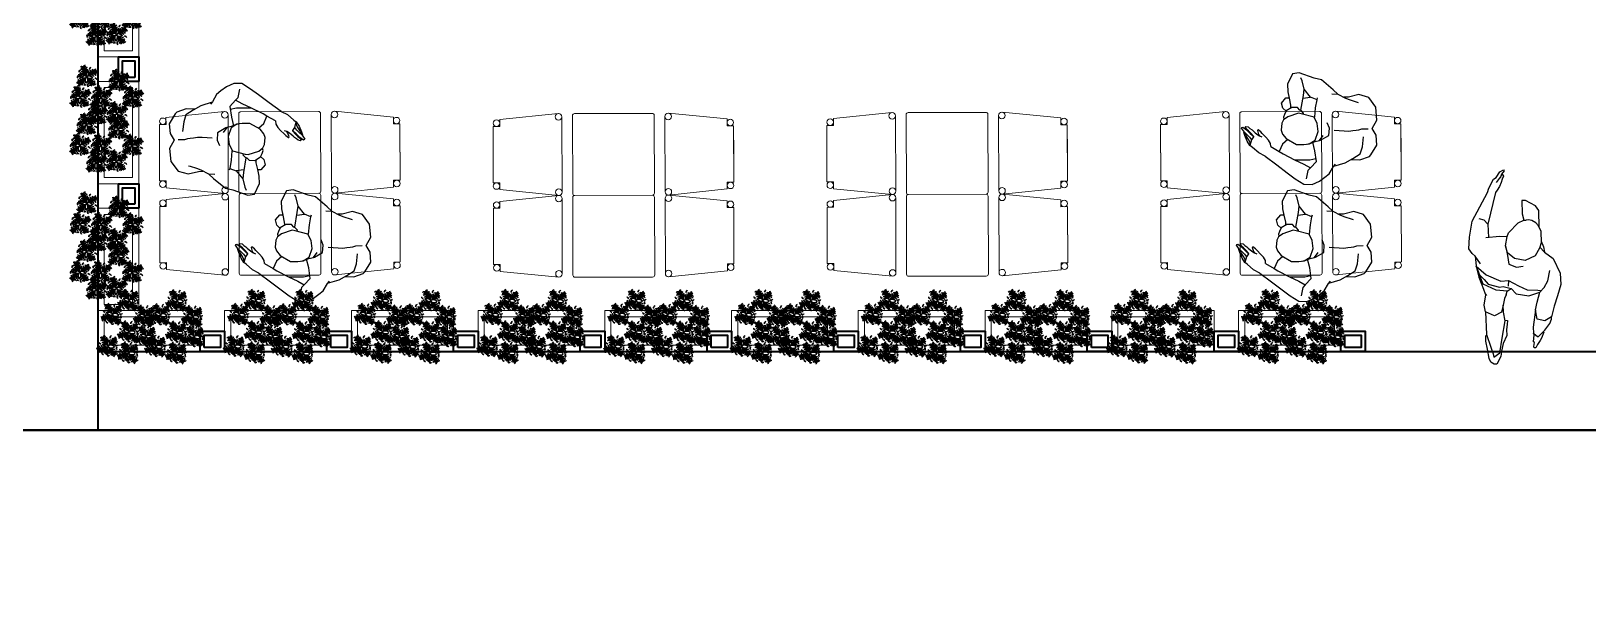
# Model space of a CAD drawing. Header units: centimetres. Extents: x -172755 to -168367, y -82915 to -78980.
# Drawn here: x -169873 to -169111, y -80510 to -80234 of the extents above; entities that cross this region are included whole.
import ezdxf

# ---------------------------------------------------------------- set-up
doc = ezdxf.new("R2010")
doc.units = ezdxf.units.CM
doc.header["$LTSCALE"] = 50
doc.layers.get('0').update_dxf_attribs({"color": 161, "lineweight": 35})
for name, color, linetype, lineweight in [('ARK_AHŞAP', 45, 'Continuous', 15), ('ARK_METAL', 252, 'Continuous', 15), ('gp_notlar', 6, 'Continuous', 35)]:
    doc.layers.add(name, color=color, linetype=linetype, lineweight=lineweight)
doc.layers.add('tertip - peyzaj', color=96, linetype='Continuous')
doc.layers.add('wall', color=255, linetype='Continuous')

# ---------------------------------------------------------------- blocks, each defined once
blk = doc.blocks.new('P_SHRUB_PLAN1')
at = {"color": 0}
for p in [(-0.451367, 0.072169), (-0.001113, 0.449977), (0.449141, 0.072169), (0.078279, -0.457477)]:
    blk.add_line(p, (-0.001113, -0.007223), dxfattribs=at)
for centre, radius, start, end in [((-0.363197, -0.029747), 0.105526, 116.289965, 179.624331), ((-0.256378, -0.135484), 0.237522, 124.076277, 153.379343), ((-0.333657, 0.137783), 0.105526, 160.375671, 223.710032), ((-0.197115, 0.20061), 0.237522, 186.620658, 215.923727), ((-0.30177, -0.040578), 0.105526, 116.289965, 179.624331), ((-0.194951, -0.146315), 0.237522, 124.076277, 153.379343), ((-0.27223, 0.126952), 0.105526, 160.375671, 223.710032), ((-0.135689, 0.189778), 0.237522, 186.620658, 215.923727), ((-0.217928, -0.103224), 0.146156, 105.248915, 175.393726), ((-0.141491, -0.194891), 0.245011, 111.371192, 155.03658), ((-0.172018, 0.157145), 0.146156, 164.606273, 234.751089), ((-0.068838, 0.21714), 0.245011, 184.963421, 228.628794), ((-0.136026, -0.117666), 0.146156, 105.248914, 175.393726), ((-0.059588, -0.209333), 0.245011, 111.371193, 155.036578), ((-0.193084, 0.281484), 0.052596, 139.742007, 258.747542), ((-0.090116, 0.142703), 0.146156, 164.606273, 234.751089), ((-0.121859, 0.323097), 0.11437, 184.618037, 228.21065), ((0.013064, 0.202698), 0.245011, 184.963421, 228.628793), ((-0.067742, -0.138818), 0.142476, 83.425939, 183.634578), ((-0.003596, -0.210194), 0.215548, 101.666457, 163.187794), ((-0.142279, 0.035543), 0.142476, 3.425938, 103.634574), ((-0.201432, -0.040023), 0.215548, 21.666462, 83.187793), ((-0.018716, 0.139225), 0.142476, 156.365422, 256.574061), ((0.065974, 0.184358), 0.215548, 176.812207, 238.33355), ((-0.133306, 0.189628), 0.146156, 25.248907, 95.393712), ((-0.210307, 0.098434), 0.245011, 31.371195, 75.036567), ((-0.133306, 0.106463), 0.146156, 25.248907, 95.393712), ((-0.210307, 0.015268), 0.245011, 31.371196, 75.036566), ((-0.089129, -0.024361), 0.051462, 114.225754, 255.127894), ((-0.048205, -0.012618), 0.071323, 150.439781, 228.669432), ((-0.08617, 0.345449), 0.105526, 36.289967, 99.624326), ((-0.171752, 0.221892), 0.237522, 44.076284, 73.379359), ((-0.08617, 0.283075), 0.105526, 36.289967, 99.624326), ((-0.171752, 0.159517), 0.237522, 44.076282, 73.379358), ((0.140053, 0.035543), 0.142476, 76.36542, 176.574065), ((0.083944, 0.345449), 0.105526, 80.375674, 143.710034), ((0.169526, 0.221892), 0.237522, 106.620646, 135.923715), ((0.083944, 0.283075), 0.105526, 80.375674, 143.710034), ((0.169526, 0.159517), 0.237522, 106.620647, 135.923717), ((0.13108, 0.189628), 0.146156, 84.606282, 154.751105), ((0.13108, 0.106463), 0.146156, 84.606282, 154.751105), ((0.199206, -0.040023), 0.215548, 96.812207, 158.333538), ((0.208081, 0.098434), 0.245011, 104.963429, 148.628796), ((0.208081, 0.015268), 0.245011, 104.96343, 148.628796), ((-0.0682, 0.184358), 0.215548, 301.666479, 3.187789), ((0.00137, -0.210194), 0.215548, 16.81221, 78.33354), ((0.065516, -0.138818), 0.142476, 356.365422, 96.57406), ((0.016489, 0.139225), 0.142476, 283.42594, 23.634579), ((-0.01529, 0.202698), 0.245011, 311.371195, 355.036565), ((0.057362, -0.209333), 0.245011, 24.963434, 68.628805), ((0.08789, 0.142703), 0.146156, 305.248914, 15.393715), ((0.1338, -0.117666), 0.146156, 4.606286, 74.751092), ((0.301709, 0.190722), 0.105526, 80.375678, 143.710037), ((0.387291, 0.067164), 0.237522, 106.620647, 135.923716), ((0.066612, 0.21714), 0.245011, 311.371194, 355.036565), ((0.139264, -0.194891), 0.245011, 24.963435, 68.628805), ((0.169792, 0.157145), 0.146156, 305.248912, 15.393715), ((0.215702, -0.103224), 0.146156, 4.606286, 74.751091), ((0.133462, 0.189778), 0.237522, 324.076301, 353.379371), ((0.192725, -0.146315), 0.237522, 26.620644, 55.923717), ((0.270004, 0.126952), 0.105526, 316.289968, 19.624329), ((0.299544, -0.040578), 0.105526, 0.375673, 63.710035), ((0.194889, 0.20061), 0.237522, 324.076301, 353.379371), ((0.331431, 0.137783), 0.105526, 316.289968, 19.624329), ((-0.313427, -0.136853), 0.052596, 139.742002, 258.747542), ((-0.242203, -0.09524), 0.11437, 184.618034, 228.210652), ((-0.204545, -0.154045), 0.052596, 139.742013, 258.747542), ((-0.13332, -0.112432), 0.11437, 184.618034, 228.210652), ((0.21135, -0.453117), 0.493926, 115.477216, 156.658502), ((-0.165763, -0.220475), 0.052127, 167.057738, 302.853249), ((-0.165763, -0.294973), 0.052127, 167.057722, 302.853249), ((-0.134783, -0.067401), 0.07947, 144.986544, 244.403375), ((-0.135765, -0.191093), 0.073192, 185.184482, 268.653962), ((-0.135765, -0.265591), 0.073192, 185.184493, 268.653962), ((0.026737, 0.008335), 0.228603, 187.575873, 215.894164), ((-0.105353, -0.171336), 0.070016, 138.874425, 278.976266), ((-0.044516, -0.137717), 0.114256, 173.753633, 244.097057), ((-0.204085, -0.009706), 0.215548, 286.81224, 348.333528), ((-0.132709, -0.073852), 0.142476, 266.36541, 6.574061), ((0.00897, -0.110067), 0.118428, 161.447682, 239.367231), ((-0.203223, -0.065698), 0.245011, 294.963439, 338.628814), ((-0.111556, -0.142136), 0.146156, 274.60628, 344.751092), ((0.289195, -0.029824), 0.386217, 185.400745, 208.139032), ((-0.188782, -0.1476), 0.245011, 294.96344, 338.628812), ((-0.097115, -0.224038), 0.146156, 274.60628, 344.751097), ((-0.140206, -0.20106), 0.237522, 296.620636, 325.923704), ((-0.034469, -0.30788), 0.105526, 270.375661, 333.710016), ((-0.129375, -0.262487), 0.237522, 296.620637, 325.923705), ((-0.023637, -0.369306), 0.105526, 270.375661, 333.710016), ((0.145335, -0.024825), 0.142476, 193.42593, 293.634586), ((0.190467, 0.059864), 0.215548, 211.666456, 273.187785), ((0.208808, 0.006954), 0.245011, 221.371199, 265.036558), ((0.148813, -0.096226), 0.146156, 215.248903, 285.393714), ((0.22325, -0.074948), 0.245011, 221.371198, 265.036558), ((0.163254, -0.178128), 0.146156, 215.248903, 285.393714), ((0.195888, -0.141798), 0.237522, 234.076264, 263.37936), ((0.133062, -0.27834), 0.105526, 226.289964, 289.624336), ((0.206719, -0.203225), 0.237522, 234.076265, 263.37936), ((0.143893, -0.339766), 0.105526, 226.289963, 289.624336), ((0.27683, -0.255539), 0.052596, 101.252458, 220.258004), ((0.348054, -0.297152), 0.11437, 131.789348, 175.381978), ((0.395831, 0.071846), 0.237522, 234.076263, 263.37936), ((0.333004, -0.064695), 0.105526, 226.28996, 289.624336)]:
    blk.add_arc(centre, radius, start, end, dxfattribs=at)
blk = doc.blocks.new('BİTKİ2')
at = {"xscale": 24.57000000000016, "yscale": 24.57000000000016, "zscale": 24.57000000000016}
for p in [(12.2, 22), (-8.9, 18.5), (-28.2, -6.1), (-3.6, -4.4), (17.5, 0.9), (-14.2, -22), (8.7, -16.7)]:
    blk.add_blockref('P_SHRUB_PLAN1', p, dxfattribs=at)
blk = doc.blocks.new('vvfgh')
for p, q in [((220119.1, -32442.73), (220120.36, -32441.26)), ((220120.36, -32441.26), (220122.61, -32439.55)), ((220122.61, -32439.55), (220128.34, -32439.75)), ((220128.34, -32439.75), (220136.29, -32440.8)), ((220136.29, -32440.8), (220150.41, -32447.96)), ((220073.82, -32449.9), (220077.82, -32449.03)), ((220080.99, -32449.22), (220074.87, -32451.55)), ((220077.82, -32449.03), (220080.54, -32449.05)), ((220092.05, -32448.58), (220080.99, -32449.22)), ((220090.22, -32453), (220092.05, -32448.58)), ((220092.05, -32448.58), (220095.37, -32447.81)), ((220095.37, -32447.81), (220100.47, -32448.5)), ((220100.86, -32448.19), (220100.06, -32448.87)), ((220103.11, -32447.3), (220100.86, -32448.19)), ((220102.81, -32453.45), (220105.57, -32446.95)), ((220108.88, -32444.83), (220103.11, -32447.3)), ((220105.73, -32449.53), (220104.31, -32454.97)), ((220105.57, -32446.95), (220114.22, -32443.36)), ((220107.86, -32447.38), (220105.73, -32449.53)), ((220110.23, -32448.42), (220107.36, -32455.65)), ((220110.06, -32445.18), (220107.86, -32447.38)), ((220114.22, -32443.36), (220108.88, -32444.83)), ((220114.22, -32443.36), (220110.06, -32445.18)), ((220114.22, -32443.36), (220110.23, -32448.42)), ((220119.26, -32442.69), (220114.22, -32443.36)), ((220115.52, -32445.51), (220119.1, -32442.73)), ((220128.38, -32447.7), (220129.32, -32454.47)), ((220134.91, -32448.46), (220128.45, -32449)), ((220137.03, -32446.57), (220134.91, -32448.46)), ((220150.51, -32451.91), (220134.91, -32448.46)), ((220137.59, -32444.09), (220137.03, -32446.57)), ((220150.41, -32447.96), (220152.52, -32448.6)), ((220152.52, -32448.6), (220157.06, -32450.66)), ((220066.69, -32454.79), (220066.71, -32453.37)), ((220070.52, -32456.52), (220066.69, -32454.79)), ((220066.71, -32453.37), (220067.53, -32451.69)), ((220067.53, -32451.69), (220069.36, -32450.87)), ((220069.36, -32450.87), (220073.82, -32449.9)), ((220071.67, -32452.83), (220070.1, -32453.21)), ((220070.1, -32453.21), (220072.2, -32456.06)), ((220073.06, -32456.8), (220070.52, -32456.52)), ((220074.87, -32451.55), (220071.67, -32452.83)), ((220072.2, -32456.06), (220079.51, -32456.94)), ((220076.92, -32457.56), (220073.06, -32456.8)), ((220079.51, -32456.94), (220087.93, -32458.22)), ((220092.16, -32456.3), (220090.22, -32453)), ((220092.11, -32457.37), (220095.65, -32457.07)), ((220095.65, -32457.07), (220092.16, -32456.3)), ((220098.89, -32457.69), (220095.65, -32457.07)), ((220102.48, -32458.78), (220102.81, -32453.45)), ((220104.78, -32456.87), (220103.77, -32460.82)), ((220104.31, -32454.97), (220104.78, -32456.87)), ((220107.36, -32455.65), (220107.68, -32459.36)), ((220129.32, -32454.47), (220129.18, -32458.15)), ((220151.7, -32452.66), (220150.51, -32451.91)), ((220153.54, -32453.7), (220151.7, -32452.66)), ((220155.49, -32454.55), (220153.54, -32453.7)), ((220157.11, -32454.98), (220155.49, -32454.55)), ((220155.5, -32452.24), (220158.13, -32454.2)), ((220157.06, -32450.66), (220157.88, -32452.08)), ((220158.66, -32455.53), (220157.11, -32454.98)), ((220159.6, -32454.52), (220157.57, -32453.92)), ((220157.88, -32452.08), (220160.62, -32453.72)), ((220158.13, -32454.2), (220159.56, -32454.94)), ((220159.56, -32454.94), (220158.66, -32455.53)), ((220161.32, -32455.89), (220159.6, -32454.52)), ((220160.62, -32453.72), (220161.66, -32455.51)), ((220161.66, -32455.51), (220161.32, -32455.89)), ((220080.87, -32459.3), (220076.92, -32457.56)), ((220083.81, -32458.94), (220080.87, -32459.3)), ((220086.2, -32459.25), (220083.81, -32458.94)), ((220088.14, -32459.46), (220086.2, -32459.25)), ((220087.93, -32458.22), (220092.11, -32457.37)), ((220088.2, -32458.26), (220088.14, -32459.46)), ((220100.71, -32458.33), (220098.89, -32457.69)), ((220101.27, -32463.3), (220100.49, -32469.43)), ((220100.71, -32458.33), (220102.48, -32458.78)), ((220103.77, -32460.82), (220101.27, -32463.3)), ((220102.48, -32458.78), (220103.77, -32460.82)), ((220105.29, -32464.28), (220103.32, -32468.67)), ((220107.68, -32459.36), (220104.96, -32459.34)), ((220107.68, -32459.36), (220105.29, -32464.28)), ((220115.73, -32459.38), (220114.32, -32463.12)), ((220114.32, -32463.12), (220114.86, -32466.27)), ((220119.87, -32458.48), (220115.73, -32459.38)), ((220117.72, -32467.28), (220118.49, -32461.97)), ((220118.49, -32461.97), (220121.23, -32458.47)), ((220124.67, -32457.52), (220119.87, -32458.48)), ((220121.23, -32458.47), (220124.67, -32457.52)), ((220124.67, -32457.52), (220129.18, -32458.15)), ((220129.18, -32458.15), (220131.02, -32458.69)), ((220129.18, -32458.15), (220131.02, -32458.69)), ((220131.02, -32458.69), (220135.96, -32463.29)), ((220135.96, -32463.29), (220137.31, -32466.16)), ((220077.7, -32472.86), (220078.02, -32472.36)), ((220078.02, -32472.36), (220081.44, -32472.68)), ((220082.36, -32472.22), (220081.27, -32473.4)), ((220081.44, -32472.68), (220082.36, -32472.22)), ((220085.17, -32471.99), (220082.36, -32472.22)), ((220093.78, -32472.91), (220085.17, -32471.99)), ((220100.49, -32469.43), (220102.46, -32474.85)), ((220103.32, -32468.67), (220103.32, -32473.9)), ((220120.07, -32472.08), (220117.72, -32467.28)), ((220123.98, -32474.08), (220120.07, -32472.08)), ((220134.82, -32473.35), (220136.3, -32471.94)), ((220136.3, -32471.94), (220137.35, -32470.02)), ((220140.44, -32465.16), (220137.31, -32466.16)), ((220137.31, -32466.16), (220137.42, -32467.17)), ((220137.35, -32470.02), (220137.55, -32468.37)), ((220137.55, -32468.37), (220137.42, -32467.17)), ((220146.91, -32464.86), (220140.44, -32465.16)), ((220142.32, -32473.35), (220144.59, -32471.68)), ((220144.59, -32471.68), (220147, -32466.71)), ((220147, -32466.71), (220146.91, -32464.86)), ((220075.09, -32472.77), (220075.75, -32472.56)), ((220075.16, -32473.53), (220075.09, -32472.77)), ((220076.83, -32474.4), (220075.16, -32473.53)), ((220075.75, -32472.56), (220077.7, -32472.86)), ((220078.81, -32475.66), (220076.83, -32474.4)), ((220079.94, -32476.22), (220078.81, -32475.66)), ((220082.85, -32477.35), (220079.94, -32476.22)), ((220081.27, -32473.4), (220080.63, -32474.65)), ((220080.63, -32474.65), (220083.92, -32477.81)), ((220083.92, -32477.81), (220087.3, -32480.19)), ((220088.48, -32477.69), (220089.14, -32473.93)), ((220090.42, -32480.79), (220088.48, -32477.69)), ((220089.14, -32473.93), (220093.78, -32472.91)), ((220093.78, -32472.91), (220097.56, -32473.7)), ((220097.56, -32473.7), (220102.46, -32474.85)), ((220102.46, -32474.85), (220104.71, -32476.95)), ((220103.32, -32473.9), (220103.22, -32475.17)), ((220104.71, -32476.95), (220108.11, -32478.62)), ((220108.11, -32478.62), (220113.06, -32479.38)), ((220122.01, -32476.65), (220119.02, -32481)), ((220124.45, -32474.23), (220122.01, -32476.65)), ((220124.61, -32476.1), (220122.01, -32476.65)), ((220126.49, -32474.86), (220123.98, -32474.08)), ((220127.33, -32474.8), (220124.61, -32476.1)), ((220132.16, -32474.48), (220126.49, -32474.86)), ((220133.92, -32473.72), (220132.16, -32474.48)), ((220133.92, -32473.72), (220142.32, -32473.35)), ((220133.94, -32473.73), (220134.82, -32473.35)), ((220087.3, -32480.19), (220089.4, -32480.89)), ((220089.4, -32480.89), (220090.42, -32480.79)), ((220095.71, -32481.96), (220090.42, -32480.79)), ((220100.86, -32483.47), (220095.71, -32481.96)), ((220106.49, -32484.97), (220100.86, -32483.47)), ((220111.99, -32484.59), (220106.49, -32484.97)), ((220119.02, -32481), (220111.99, -32484.59))]:
    blk.add_line(p, q)
blk = doc.blocks.new('dada')
for p, q in [((219973.43, -31806.86), (219967.82, -31810.1)), ((219980.49, -31806.97), (219973.43, -31806.86)), ((219984.71, -31810.01), (219980.49, -31806.97)), ((219967.82, -31810.1), (219965.63, -31815.29)), ((219965.63, -31815.29), (219966.32, -31821.02)), ((219984.28, -31815.56), (219984.55, -31812.14)), ((219984.57, -31817.26), (219984.28, -31815.56)), ((219988.56, -31808.22), (219984.71, -31810.01)), ((219993.91, -31808.37), (219988.56, -31808.22)), ((219993.96, -31816.3), (219988.77, -31815.1)), ((219998.88, -31812.26), (219993.91, -31808.37)), ((219999.67, -31813.16), (219998.88, -31812.26)), ((220000.91, -31818.54), (219999.67, -31813.16)), ((219964.1, -31826.49), (219966.74, -31822.57)), ((219966.32, -31821.02), (219966.1, -31823.52)), ((219966.74, -31822.57), (219967.93, -31820.3)), ((219967.93, -31820.3), (219969.4, -31817.13)), ((219969.4, -31817.13), (219969.8, -31816.05)), ((219984.36, -31825.28), (219984.72, -31822.78)), ((219984.6, -31818.7), (219984.57, -31817.26)), ((219984.6, -31820.52), (219984.6, -31818.7)), ((219984.72, -31822.78), (219984.6, -31820.52)), ((219997.59, -31817.95), (219993.96, -31816.3)), ((219999.73, -31822.23), (219997.59, -31817.95)), ((220001.59, -31826.62), (219999.73, -31822.23)), ((220000.18, -31823.15), (220000.91, -31818.54)), ((219961.55, -31828.75), (219955.53, -31834.58)), ((219964.1, -31826.49), (219961.55, -31828.75)), ((219963.56, -31829.8), (219964.1, -31826.49)), ((219983.43, -31830.57), (219984.36, -31825.28)), ((220002.81, -31832.98), (220001.59, -31826.62)), ((220002.93, -31833.11), (220001.86, -31831.93)), ((219954.16, -31838.39), (219950.29, -31846.24)), ((219955.53, -31834.58), (219954.16, -31838.39)), ((219965.95, -31838.14), (219964.26, -31841.56)), ((219965.95, -31838.14), (219964.98, -31837.71)), ((219970.28, -31839.47), (219965.95, -31838.14)), ((219975.28, -31840.42), (219970.28, -31839.47)), ((219975.15, -31840.74), (219972.56, -31847.46)), ((219978.82, -31839.44), (219975.15, -31840.74)), ((219983.21, -31839.4), (219978.82, -31839.44)), ((219981.99, -31833.12), (219978.94, -31834.02)), ((219985.92, -31833.89), (219981.99, -31833.12)), ((219987.64, -31841.51), (219983.21, -31839.4)), ((219988.07, -31839.19), (219985.66, -31836.85)), ((219988.02, -31838.63), (219985.92, -31833.89)), ((219988.07, -31839.19), (219988.02, -31838.63)), ((219988.47, -31841.63), (219988.07, -31839.19)), ((220006.66, -31835.82), (220002.93, -31833.11)), ((220008.27, -31838.35), (220006.66, -31835.82)), ((220010.11, -31841.56), (220008.27, -31838.35)), ((219950.29, -31846.24), (219950.45, -31849.81)), ((219954.91, -31845.07), (219953.11, -31845.59)), ((219959.4, -31844.48), (219954.91, -31845.07)), ((219964.26, -31841.56), (219959.4, -31844.48)), ((219962.84, -31845.25), (219959.4, -31844.48)), ((219970.62, -31847.5), (219962.84, -31845.25)), ((219964.25, -31845.64), (219964.26, -31841.56)), ((219969.08, -31849.16), (219968.58, -31852.23)), ((219970.59, -31848.03), (219969.08, -31849.16)), ((219970.97, -31847.21), (219970.59, -31848.03)), ((219972.17, -31846.32), (219970.97, -31847.21)), ((219972.17, -31846.32), (219972.92, -31846.53)), ((219972.56, -31847.46), (219972.17, -31849.01)), ((219972.17, -31849.01), (219973.41, -31854.95)), ((219989.39, -31844.89), (219987.64, -31841.51)), ((219989.1, -31844.08), (219988.47, -31841.63)), ((219993.46, -31842.32), (219988.64, -31842.96)), ((219988.91, -31851.81), (219989.4, -31847.79)), ((219989.4, -31845.86), (219989.1, -31844.08)), ((219989.4, -31847.79), (219989.39, -31844.89)), ((219999.27, -31842.1), (219993.46, -31842.32)), ((219997.01, -31853.72), (219997.93, -31845.57)), ((219997.01, -31853.72), (219999.97, -31848.98)), ((219997.93, -31845.57), (219997.61, -31842.23)), ((219999.27, -31842.1), (220002.34, -31845.71)), ((219999.97, -31848.98), (220002.34, -31845.71)), ((220002.34, -31845.71), (220003.54, -31847.27)), ((220003.54, -31847.27), (220008.04, -31848.65)), ((220011.49, -31845.77), (220010.11, -31841.56)), ((220010.84, -31850.1), (220011.49, -31845.77)), ((219950.45, -31849.81), (219955.8, -31853.26)), ((219955.8, -31853.26), (219959.9, -31853.53)), ((219959.9, -31853.53), (219963.48, -31853.17)), ((219963.15, -31854.85), (219963.36, -31853.18)), ((219965.64, -31857.49), (219963.15, -31854.85)), ((219963.48, -31853.17), (219967.29, -31852.84)), ((219968.51, -31857.12), (219965.64, -31857.49)), ((219967.29, -31852.84), (219968.82, -31852.87)), ((219970.32, -31855.52), (219968.51, -31857.12)), ((219968.58, -31852.23), (219970.19, -31855.43)), ((219968.58, -31852.23), (219968.58, -31852.23)), ((219970.19, -31855.43), (219971.96, -31856.56)), ((219971.96, -31856.56), (219973.39, -31857.25)), ((219973.39, -31857.25), (219974.3, -31857.1)), ((219973.41, -31854.95), (219974.93, -31857.36)), ((219974.3, -31857.1), (219974, -31855.88)), ((219974.93, -31857.36), (219976.56, -31858.48)), ((219982.44, -31858.76), (219985.09, -31857.09)), ((219985.09, -31857.09), (219988.91, -31851.81)), ((219985.8, -31856.21), (219987.9, -31859.37)), ((219993.17, -31859.66), (219997.01, -31853.72)), ((220003.67, -31858.47), (220007.38, -31854.47)), ((220007.38, -31854.47), (220010.84, -31850.1)), ((220010.84, -31850.1), (220010.84, -31850.1)), ((219976.56, -31858.48), (219980.28, -31859.2)), ((219980.28, -31859.2), (219982.44, -31858.76)), ((219986.8, -31865.87), (219984.86, -31866.77)), ((219988.57, -31865.91), (219986.8, -31865.87)), ((219987.9, -31859.37), (219991.64, -31861.58)), ((219988.57, -31865.91), (219991.64, -31861.58)), ((219991.64, -31861.58), (219993.17, -31859.66)), ((219993.34, -31869.51), (219998.72, -31863.72)), ((219998.72, -31863.72), (220003.67, -31858.47)), ((219978.45, -31875.03), (219979.15, -31874.38)), ((219980.08, -31870.45), (219978.82, -31871.79)), ((219978.82, -31871.79), (219978.86, -31872.05)), ((219978.86, -31872.05), (219979.15, -31872.17)), ((219979.15, -31872.17), (219981.22, -31871.84)), ((219979.15, -31874.38), (219980.27, -31873.42)), ((219981.05, -31869.82), (219980.08, -31870.45)), ((219982.07, -31874.36), (219980.13, -31875.83)), ((219980.27, -31873.42), (219981.5, -31872.16)), ((219983.16, -31868.07), (219981.05, -31869.82)), ((219981.22, -31871.84), (219982.18, -31871.28)), ((219981.28, -31875.32), (219982.23, -31874.56)), ((219981.5, -31872.16), (219982.18, -31871.28)), ((219982.23, -31874.56), (219982.07, -31874.36)), ((219982.18, -31871.28), (219982.73, -31870.18)), ((219982.23, -31874.56), (219983.86, -31875.88)), ((219984.86, -31866.77), (219983.16, -31868.07)), ((219991.22, -31872.75), (219987.88, -31875.86)), ((219993.34, -31869.51), (219991.22, -31872.75)), ((219976.27, -31878.1), (219976.66, -31876.87)), ((219976.41, -31878.38), (219976.27, -31878.1)), ((219976.79, -31878.46), (219976.41, -31878.38)), ((219976.48, -31879.78), (219978.12, -31877.92)), ((219976.62, -31880.37), (219976.48, -31879.78)), ((219976.88, -31880.62), (219976.62, -31880.37)), ((219976.66, -31876.87), (219977.52, -31876.06)), ((219977.86, -31877.77), (219976.79, -31878.46)), ((219979.16, -31879.29), (219976.88, -31880.62)), ((219977.52, -31876.06), (219978.45, -31875.03)), ((219978.67, -31877.01), (219977.86, -31877.77)), ((219978.12, -31877.92), (219979.05, -31877.16)), ((219980.13, -31875.83), (219978.67, -31877.01)), ((219979.05, -31877.16), (219980.26, -31876.22)), ((219981.04, -31877.69), (219979.16, -31879.29)), ((219981.25, -31878.56), (219979.16, -31879.29)), ((219979.44, -31879.52), (219979.16, -31879.29)), ((219981.03, -31879.23), (219979.44, -31879.52)), ((219980.26, -31876.22), (219981.28, -31875.32)), ((219984.29, -31878.28), (219981.03, -31879.23)), ((219982.21, -31876.84), (219981.04, -31877.69)), ((219983.47, -31877.43), (219981.25, -31878.56)), ((219982.21, -31876.84), (219983.86, -31875.88)), ((219985.17, -31876.82), (219983.47, -31877.43)), ((219983.86, -31875.88), (219986.68, -31877.05)), ((219986.68, -31877.05), (219984.29, -31878.28)), ((219985.98, -31876.82), (219985.17, -31876.82)), ((219987.88, -31875.86), (219986.68, -31877.05))]:
    blk.add_line(p, q)

msp = doc.modelspace()

# ---------------------------------------------------------------- linework, layer by layer
for points in [[(-170347.3, -78979.59), (-168367.42, -78979.59), (-168367.42, -80429.5), (-170347.3, -80429.5)], [(-170347.3, -80429.5), (-168367.42, -80429.5), (-168367.42, -81603.19), (-170347.3, -81603.19)]]:
    msp.add_lwpolyline(points, close=True)
at = {"layer": 'ARK_AHŞAP'}
for centre in [(-169778.23, -80275.32), (-169724.6, -80275.17), (-169614.99, -80276.25), (-169561.36, -80276.1), (-169451.75, -80275.79), (-169398.12, -80275.63), (-169288.52, -80275.32), (-169234.89, -80275.17), (-169808.62, -80278.45), (-169694.19, -80278.12), (-169645.38, -80279.38), (-169530.95, -80279.05), (-169482.14, -80278.91), (-169367.71, -80278.59), (-169318.91, -80278.45), (-169204.48, -80278.12), (-169808.53, -80309.17), (-169778.12, -80312.12), (-169724.49, -80311.97), (-169694.1, -80308.84), (-169645.29, -80310.1), (-169614.88, -80313.05), (-169561.25, -80312.9), (-169530.86, -80309.77), (-169482.05, -80309.63), (-169451.65, -80312.59), (-169398.02, -80312.43), (-169367.63, -80309.3), (-169318.82, -80309.17), (-169288.41, -80312.12), (-169234.78, -80311.97), (-169204.39, -80308.84), (-169808.5, -80318.45), (-169778.11, -80315.32), (-169724.48, -80315.17), (-169694.08, -80318.12), (-169645.26, -80319.38), (-169614.87, -80316.25), (-169561.24, -80316.1), (-169530.84, -80319.05), (-169482.03, -80318.91), (-169451.64, -80315.79), (-169398.01, -80315.63), (-169367.6, -80318.59), (-169318.79, -80318.45), (-169288.4, -80315.32), (-169234.77, -80315.17), (-169204.36, -80318.12), (-169808.42, -80349.17), (-169778.01, -80352.12), (-169724.38, -80351.97), (-169693.99, -80348.84), (-169645.18, -80350.1), (-169530.75, -80349.77), (-169481.94, -80349.63), (-169397.9, -80352.43), (-169367.51, -80349.3), (-169318.7, -80349.17), (-169288.3, -80352.12), (-169234.67, -80351.97), (-169204.28, -80348.84), (-169614.77, -80353.05), (-169561.14, -80352.9), (-169451.53, -80352.59)]:
    msp.add_circle(centre, 1.6, dxfattribs=at)
at = {"layer": 'ARK_METAL'}
for p, q in [((-169807.02, -80276.68), (-169778.39, -80273.73)), ((-169695.8, -80276.36), (-169724.44, -80273.58)), ((-169643.78, -80277.62), (-169615.15, -80274.66)), ((-169532.56, -80277.3), (-169561.2, -80274.51)), ((-169480.55, -80277.15), (-169451.92, -80274.2)), ((-169369.32, -80276.83), (-169397.97, -80274.04)), ((-169317.31, -80276.68), (-169288.68, -80273.73)), ((-169206.08, -80276.36), (-169234.73, -80273.57)), ((-169810.17, -80293.81), (-169810.21, -80280.05)), ((-169810.13, -80307.57), (-169810.21, -80280.05)), ((-169810.21, -80280.05), (-169807.01, -80280.05)), ((-169807.01, -80280.05), (-169807.02, -80276.68)), ((-169776.63, -80275.32), (-169776.52, -80312.12)), ((-169726.2, -80275.17), (-169726.09, -80311.97)), ((-169695.79, -80279.73), (-169695.8, -80276.36)), ((-169692.59, -80279.72), (-169695.79, -80279.73)), ((-169692.55, -80293.48), (-169692.59, -80279.72)), ((-169692.51, -80307.24), (-169692.59, -80279.72)), ((-169646.97, -80280.99), (-169643.77, -80280.98)), ((-169646.93, -80294.74), (-169646.97, -80280.99)), ((-169646.89, -80308.5), (-169646.97, -80280.99)), ((-169643.77, -80280.98), (-169643.78, -80277.62)), ((-169613.39, -80276.25), (-169613.28, -80313.05)), ((-169562.96, -80276.1), (-169562.85, -80312.9)), ((-169532.55, -80280.66), (-169532.56, -80277.3)), ((-169529.35, -80280.65), (-169532.55, -80280.66)), ((-169529.31, -80294.41), (-169529.35, -80280.65)), ((-169529.27, -80308.17), (-169529.35, -80280.65)), ((-169483.74, -80280.52), (-169480.54, -80280.51)), ((-169483.7, -80294.28), (-169483.74, -80280.52)), ((-169483.66, -80308.04), (-169483.74, -80280.52)), ((-169480.54, -80280.51), (-169480.55, -80277.15)), ((-169450.15, -80275.78), (-169450.05, -80312.58)), ((-169399.72, -80275.64), (-169399.62, -80312.44)), ((-169369.31, -80280.19), (-169369.32, -80276.83)), ((-169366.11, -80280.18), (-169369.31, -80280.19)), ((-169366.07, -80293.94), (-169366.11, -80280.18)), ((-169366.03, -80307.7), (-169366.11, -80280.18)), ((-169320.5, -80280.05), (-169317.3, -80280.04)), ((-169320.46, -80293.81), (-169320.5, -80280.05)), ((-169320.42, -80307.57), (-169320.5, -80280.05)), ((-169317.3, -80280.04), (-169317.31, -80276.68)), ((-169286.92, -80275.32), (-169286.81, -80312.12)), ((-169236.49, -80275.17), (-169236.38, -80311.97)), ((-169206.07, -80279.73), (-169206.08, -80276.36)), ((-169202.87, -80279.72), (-169206.07, -80279.73)), ((-169202.84, -80293.47), (-169202.87, -80279.72)), ((-169202.8, -80307.23), (-169202.87, -80279.72)), ((-169810.13, -80307.57), (-169806.93, -80307.56)), ((-169806.93, -80307.56), (-169806.92, -80310.92)), ((-169806.92, -80310.92), (-169778.28, -80313.71)), ((-169695.7, -80310.61), (-169724.33, -80313.56)), ((-169695.71, -80307.24), (-169695.7, -80310.61)), ((-169692.51, -80307.24), (-169695.71, -80307.24)), ((-169646.89, -80308.5), (-169643.69, -80308.49)), ((-169643.69, -80308.49), (-169643.68, -80311.86)), ((-169643.68, -80311.86), (-169615.04, -80314.65)), ((-169532.46, -80311.54), (-169561.09, -80314.49)), ((-169529.27, -80308.17), (-169532.47, -80308.18)), ((-169532.47, -80308.18), (-169532.46, -80311.54)), ((-169483.66, -80308.04), (-169480.46, -80308.03)), ((-169480.46, -80308.03), (-169480.45, -80311.39)), ((-169480.45, -80311.39), (-169451.8, -80314.18)), ((-169369.22, -80311.07), (-169397.85, -80314.02)), ((-169366.03, -80307.7), (-169369.23, -80307.71)), ((-169369.23, -80307.71), (-169369.22, -80311.07)), ((-169320.42, -80307.57), (-169317.22, -80307.56)), ((-169317.22, -80307.56), (-169317.21, -80310.92)), ((-169317.21, -80310.92), (-169288.56, -80313.71)), ((-169205.99, -80310.6), (-169234.62, -80313.56)), ((-169202.8, -80307.23), (-169206, -80307.24)), ((-169206, -80307.24), (-169205.99, -80310.6)), ((-169810.1, -80320.05), (-169806.9, -80320.04)), ((-169810.06, -80333.81), (-169810.1, -80320.05)), ((-169810.02, -80347.57), (-169810.1, -80320.05)), ((-169806.91, -80316.68), (-169778.28, -80313.73)), ((-169806.9, -80320.04), (-169806.91, -80316.68)), ((-169776.51, -80315.32), (-169776.41, -80352.12)), ((-169726.08, -80315.17), (-169725.98, -80351.97)), ((-169695.68, -80316.36), (-169724.33, -80313.58)), ((-169695.67, -80319.73), (-169695.68, -80316.36)), ((-169692.47, -80319.72), (-169695.67, -80319.73)), ((-169692.43, -80333.48), (-169692.47, -80319.72)), ((-169692.39, -80347.23), (-169692.47, -80319.72)), ((-169643.67, -80317.61), (-169615.04, -80314.66)), ((-169643.66, -80320.98), (-169643.67, -80317.61)), ((-169613.27, -80316.25), (-169613.17, -80353.05)), ((-169562.84, -80316.1), (-169562.74, -80352.9)), ((-169532.44, -80317.3), (-169561.09, -80314.51)), ((-169532.43, -80320.66), (-169532.44, -80317.3)), ((-169480.43, -80317.15), (-169451.8, -80314.19)), ((-169480.42, -80320.51), (-169480.43, -80317.15)), ((-169450.04, -80315.78), (-169449.93, -80352.58)), ((-169399.61, -80315.64), (-169399.5, -80352.44)), ((-169369.21, -80316.83), (-169397.85, -80314.04)), ((-169369.2, -80320.19), (-169369.21, -80316.83)), ((-169366, -80320.18), (-169369.2, -80320.19)), ((-169365.96, -80333.94), (-169366, -80320.18)), ((-169365.92, -80347.7), (-169366, -80320.18)), ((-169320.39, -80320.05), (-169317.19, -80320.04)), ((-169320.35, -80333.81), (-169320.39, -80320.05)), ((-169320.31, -80347.57), (-169320.39, -80320.05)), ((-169317.2, -80316.68), (-169288.56, -80313.73)), ((-169317.19, -80320.04), (-169317.2, -80316.68)), ((-169286.8, -80315.32), (-169286.7, -80352.12)), ((-169236.37, -80315.17), (-169236.27, -80351.97)), ((-169205.97, -80316.36), (-169234.62, -80313.57)), ((-169205.96, -80319.73), (-169205.97, -80316.36)), ((-169202.76, -80319.72), (-169205.96, -80319.73)), ((-169202.72, -80333.47), (-169202.76, -80319.72)), ((-169202.68, -80347.23), (-169202.76, -80319.72)), ((-169646.86, -80320.99), (-169643.66, -80320.98)), ((-169646.82, -80334.74), (-169646.86, -80320.99)), ((-169646.78, -80348.5), (-169646.86, -80320.99)), ((-169529.23, -80320.65), (-169532.43, -80320.66)), ((-169529.19, -80334.41), (-169529.23, -80320.65)), ((-169529.15, -80348.17), (-169529.23, -80320.65)), ((-169483.62, -80320.52), (-169480.42, -80320.51)), ((-169483.58, -80334.28), (-169483.62, -80320.52)), ((-169483.54, -80348.04), (-169483.62, -80320.52)), ((-169810.02, -80347.57), (-169806.82, -80347.56)), ((-169806.82, -80347.56), (-169806.81, -80350.92)), ((-169806.81, -80350.92), (-169778.16, -80353.71)), ((-169695.58, -80350.61), (-169724.22, -80353.56)), ((-169692.39, -80347.23), (-169695.59, -80347.24)), ((-169695.59, -80347.24), (-169695.58, -80350.61)), ((-169646.78, -80348.5), (-169643.58, -80348.49)), ((-169643.58, -80348.49), (-169643.57, -80351.86)), ((-169529.15, -80348.17), (-169532.35, -80348.18)), ((-169532.35, -80348.18), (-169532.34, -80351.54)), ((-169483.54, -80348.04), (-169480.34, -80348.03)), ((-169480.34, -80348.03), (-169480.33, -80351.39)), ((-169365.92, -80347.7), (-169369.12, -80347.71)), ((-169369.12, -80347.71), (-169369.11, -80351.07)), ((-169320.31, -80347.57), (-169317.11, -80347.56)), ((-169317.11, -80347.56), (-169317.1, -80350.92)), ((-169317.1, -80350.92), (-169288.45, -80353.71)), ((-169205.87, -80350.6), (-169234.5, -80353.56)), ((-169202.68, -80347.23), (-169205.88, -80347.24)), ((-169205.88, -80347.24), (-169205.87, -80350.6)), ((-169643.57, -80351.86), (-169614.92, -80354.65)), ((-169532.34, -80351.54), (-169560.98, -80354.49)), ((-169480.33, -80351.39), (-169451.69, -80354.18)), ((-169369.11, -80351.07), (-169397.74, -80354.02))]:
    msp.add_line(p, q, dxfattribs=at)
for points in [[(-169820.33, -80246.97), (-169840.33, -80246.97), (-169840.33, -80196.97), (-169820.33, -80196.97)], [(-169823.33, -80243.97), (-169837.33, -80243.97), (-169837.33, -80199.97), (-169823.33, -80199.97)], [(-169820.33, -80308.97), (-169840.33, -80308.97), (-169840.33, -80258.97), (-169820.33, -80258.97)], [(-169823.33, -80305.97), (-169837.33, -80305.97), (-169837.33, -80261.97), (-169823.33, -80261.97)], [(-169820.33, -80370.97), (-169840.33, -80370.97), (-169840.33, -80320.97), (-169820.33, -80320.97)], [(-169823.33, -80367.97), (-169837.33, -80367.97), (-169837.33, -80323.97), (-169823.33, -80323.97)], [(-169840.33, -80390.97), (-169840.33, -80370.97), (-169790.33, -80370.97), (-169790.33, -80390.97)], [(-169778.33, -80390.97), (-169778.33, -80370.97), (-169728.33, -80370.97), (-169728.33, -80390.97)], [(-169716.33, -80390.97), (-169716.33, -80370.97), (-169666.33, -80370.97), (-169666.33, -80390.97)], [(-169654.33, -80390.97), (-169654.33, -80370.97), (-169604.33, -80370.97), (-169604.33, -80390.97)], [(-169592.33, -80390.97), (-169592.33, -80370.97), (-169542.33, -80370.97), (-169542.33, -80390.97)], [(-169530.33, -80390.97), (-169530.33, -80370.97), (-169480.33, -80370.97), (-169480.33, -80390.97)], [(-169468.33, -80390.97), (-169468.33, -80370.97), (-169418.33, -80370.97), (-169418.33, -80390.97)], [(-169406.33, -80390.97), (-169406.33, -80370.97), (-169356.33, -80370.97), (-169356.33, -80390.97)], [(-169344.33, -80390.97), (-169344.33, -80370.97), (-169294.33, -80370.97), (-169294.33, -80390.97)], [(-169282.33, -80390.97), (-169282.33, -80370.97), (-169232.33, -80370.97), (-169232.33, -80390.97)], [(-169837.33, -80387.97), (-169837.33, -80373.97), (-169793.33, -80373.97), (-169793.33, -80387.97)], [(-169775.33, -80387.97), (-169775.33, -80373.97), (-169731.33, -80373.97), (-169731.33, -80387.97)], [(-169713.33, -80387.97), (-169713.33, -80373.97), (-169669.33, -80373.97), (-169669.33, -80387.97)], [(-169651.33, -80387.97), (-169651.33, -80373.97), (-169607.33, -80373.97), (-169607.33, -80387.97)], [(-169589.33, -80387.97), (-169589.33, -80373.97), (-169545.33, -80373.97), (-169545.33, -80387.97)], [(-169527.33, -80387.97), (-169527.33, -80373.97), (-169483.33, -80373.97), (-169483.33, -80387.97)], [(-169465.33, -80387.97), (-169465.33, -80373.97), (-169421.33, -80373.97), (-169421.33, -80387.97)], [(-169403.33, -80387.97), (-169403.33, -80373.97), (-169359.33, -80373.97), (-169359.33, -80387.97)], [(-169341.33, -80387.97), (-169341.33, -80373.97), (-169297.33, -80373.97), (-169297.33, -80387.97)], [(-169279.33, -80387.97), (-169279.33, -80373.97), (-169235.33, -80373.97), (-169235.33, -80387.97)]]:
    msp.add_lwpolyline(points, close=True, dxfattribs=at)
for points in [[(-169732.42, -80273.64), (-169770.42, -80273.75, 0.414214), (-169771.41, -80274.75), (-169771.31, -80312.75, 0.414214), (-169770.3, -80313.75), (-169732.3, -80313.64, 0.414214), (-169731.31, -80312.64), (-169731.41, -80274.64, 0.414214)], [(-169569.18, -80274.57), (-169607.18, -80274.68, 0.414214), (-169608.17, -80275.68), (-169608.07, -80313.68, 0.414214), (-169607.06, -80314.68), (-169569.06, -80314.57, 0.414214), (-169568.07, -80313.57), (-169568.17, -80275.57, 0.414214)], [(-169405.94, -80274.1), (-169443.94, -80274.21, 0.414214), (-169444.94, -80275.22), (-169444.83, -80313.22, 0.414214), (-169443.83, -80314.21), (-169405.83, -80314.1, 0.414214), (-169404.83, -80313.1), (-169404.94, -80275.1, 0.414214)], [(-169242.71, -80273.64), (-169280.71, -80273.75, 0.414214), (-169281.7, -80274.75), (-169281.59, -80312.75, 0.414214), (-169280.59, -80313.75), (-169242.59, -80313.64, 0.414214), (-169241.59, -80312.64), (-169241.7, -80274.64, 0.414214)], [(-169732.3, -80313.64), (-169770.3, -80313.75, 0.414214), (-169771.3, -80314.75), (-169771.19, -80352.75, 0.414214), (-169770.19, -80353.75), (-169732.19, -80353.64, 0.414214), (-169731.19, -80352.64), (-169731.3, -80314.64, 0.414214)], [(-169569.06, -80314.57), (-169607.06, -80314.68, 0.414214), (-169608.06, -80315.68), (-169607.95, -80353.68, 0.414214), (-169606.95, -80354.68), (-169568.95, -80354.57, 0.414214), (-169567.95, -80353.57), (-169568.06, -80315.57, 0.414214)], [(-169405.83, -80314.1), (-169443.83, -80314.21, 0.414214), (-169444.82, -80315.22), (-169444.72, -80353.22, 0.414214), (-169443.71, -80354.21), (-169405.71, -80354.1, 0.414214), (-169404.72, -80353.1), (-169404.82, -80315.1, 0.414214)], [(-169242.59, -80313.64), (-169280.59, -80313.75, 0.414214), (-169281.59, -80314.75), (-169281.48, -80352.75, 0.414214), (-169280.48, -80353.75), (-169242.48, -80353.64, 0.414214), (-169241.48, -80352.64), (-169241.59, -80314.64, 0.414214)]]:
    msp.add_lwpolyline(points, format="xyb", close=True, dxfattribs=at)
at = {"layer": 'gp_notlar', "color": 1, "ltscale": 100}
for p, q in [((-169840.33, -80119.95), (-169840.33, -80429.5)), ((-169840.33, -80119.95), (-169840.33, -80390.97)), ((-169830.33, -80258.97), (-169830.33, -80246.97)), ((-169830.33, -80320.97), (-169830.33, -80308.97)), ((-169790.33, -80380.97), (-169778.33, -80380.97)), ((-169728.33, -80380.97), (-169716.33, -80380.97)), ((-169666.33, -80380.97), (-169654.33, -80380.97)), ((-169604.33, -80380.97), (-169592.33, -80380.97)), ((-169542.33, -80380.97), (-169530.33, -80380.97)), ((-169480.33, -80380.97), (-169468.33, -80380.97)), ((-169418.33, -80380.97), (-169406.33, -80380.97)), ((-169356.33, -80380.97), (-169344.33, -80380.97)), ((-169294.33, -80380.97), (-169282.33, -80380.97)), ((-169232.33, -80380.97), (-169220.33, -80380.97)), ((-169840.33, -80390.97), (-169026.72, -80390.97)), ((-169790.33, -80390.97), (-169778.33, -80390.97)), ((-169728.33, -80390.97), (-169716.33, -80390.97)), ((-169666.33, -80390.97), (-169654.33, -80390.97)), ((-169604.33, -80390.97), (-169592.33, -80390.97)), ((-169542.33, -80390.97), (-169530.33, -80390.97)), ((-169480.33, -80390.97), (-169468.33, -80390.97)), ((-169418.33, -80390.97), (-169406.33, -80390.97)), ((-169356.33, -80390.97), (-169344.33, -80390.97)), ((-169296.33, -80390.97), (-169284.33, -80390.97)), ((-169234.33, -80390.97), (-169222.33, -80390.97))]:
    msp.add_line(p, q, dxfattribs=at)
for points in [[(-169820.33, -80258.97), (-169830.33, -80258.97), (-169830.33, -80246.97), (-169820.33, -80246.97)], [(-169822.33, -80256.97), (-169828.33, -80256.97), (-169828.33, -80248.97), (-169822.33, -80248.97)], [(-169820.33, -80320.97), (-169830.33, -80320.97), (-169830.33, -80308.97), (-169820.33, -80308.97)], [(-169822.33, -80318.97), (-169828.33, -80318.97), (-169828.33, -80310.97), (-169822.33, -80310.97)], [(-169790.33, -80390.97), (-169790.33, -80380.97), (-169778.33, -80380.97), (-169778.33, -80390.97)], [(-169728.33, -80390.97), (-169728.33, -80380.97), (-169716.33, -80380.97), (-169716.33, -80390.97)], [(-169666.33, -80390.97), (-169666.33, -80380.97), (-169654.33, -80380.97), (-169654.33, -80390.97)], [(-169604.33, -80390.97), (-169604.33, -80380.97), (-169592.33, -80380.97), (-169592.33, -80390.97)], [(-169542.33, -80390.97), (-169542.33, -80380.97), (-169530.33, -80380.97), (-169530.33, -80390.97)], [(-169480.33, -80390.97), (-169480.33, -80380.97), (-169468.33, -80380.97), (-169468.33, -80390.97)], [(-169418.33, -80390.97), (-169418.33, -80380.97), (-169406.33, -80380.97), (-169406.33, -80390.97)], [(-169356.33, -80390.97), (-169356.33, -80380.97), (-169344.33, -80380.97), (-169344.33, -80390.97)], [(-169294.33, -80390.97), (-169294.33, -80380.97), (-169282.33, -80380.97), (-169282.33, -80390.97)], [(-169232.33, -80390.97), (-169232.33, -80380.97), (-169220.33, -80380.97), (-169220.33, -80390.97)], [(-169788.33, -80388.97), (-169788.33, -80382.97), (-169780.33, -80382.97), (-169780.33, -80388.97)], [(-169726.33, -80388.97), (-169726.33, -80382.97), (-169718.33, -80382.97), (-169718.33, -80388.97)], [(-169664.33, -80388.97), (-169664.33, -80382.97), (-169656.33, -80382.97), (-169656.33, -80388.97)], [(-169602.33, -80388.97), (-169602.33, -80382.97), (-169594.33, -80382.97), (-169594.33, -80388.97)], [(-169540.33, -80388.97), (-169540.33, -80382.97), (-169532.33, -80382.97), (-169532.33, -80388.97)], [(-169478.33, -80388.97), (-169478.33, -80382.97), (-169470.33, -80382.97), (-169470.33, -80388.97)], [(-169416.33, -80388.97), (-169416.33, -80382.97), (-169408.33, -80382.97), (-169408.33, -80388.97)], [(-169354.33, -80388.97), (-169354.33, -80382.97), (-169346.33, -80382.97), (-169346.33, -80388.97)], [(-169292.33, -80388.97), (-169292.33, -80382.97), (-169284.33, -80382.97), (-169284.33, -80388.97)], [(-169230.33, -80388.97), (-169230.33, -80382.97), (-169222.33, -80382.97), (-169222.33, -80388.97)]]:
    msp.add_lwpolyline(points, close=True, dxfattribs=at)

# ---------------------------------------------------------------- block references
at = {"layer": 'tertip - peyzaj', "xscale": 0.5, "yscale": 0.5, "zscale": 0.5}
for p, rotation in [((-169836.05, -80228.74), 300.518085883834), ((-169835.89, -80267.25), 300.518085883834), ((-169836.05, -80290.74), 300.518085883834), ((-169835.89, -80329.25), 300.518085883834), ((-169836.05, -80352.74), 300.518085883834), ((-169824.73, -80378.61), 30.51808588383402), ((-169801.23, -80378.77), 30.51808588383402), ((-169762.73, -80378.61), 30.51808588383402), ((-169739.23, -80378.77), 30.51808588383402), ((-169700.73, -80378.61), 30.51808588383402), ((-169677.23, -80378.77), 30.51808588383402), ((-169638.73, -80378.61), 30.51808588383402), ((-169615.23, -80378.77), 30.51808588383402), ((-169576.73, -80378.61), 30.51808588383402), ((-169553.23, -80378.77), 30.51808588383402), ((-169514.73, -80378.61), 30.51808588383402), ((-169491.23, -80378.77), 30.51808588383402), ((-169452.73, -80378.61), 30.51808588383402), ((-169429.23, -80378.77), 30.51808588383402), ((-169390.73, -80378.61), 30.51808588383402), ((-169367.23, -80378.77), 30.51808588383402), ((-169330.73, -80378.61), 30.51808588383402), ((-169307.23, -80378.77), 30.51808588383402), ((-169266.73, -80378.61), 30.51808588383402), ((-169243.23, -80378.77), 30.51808588383402)]:
    msp.add_blockref('BİTKİ2', p, dxfattribs=dict(at, rotation=rotation))
at = {"layer": 'wall', "xscale": 0.9, "yscale": 0.9, "zscale": 0.9}
for p, rotation in [((-161970.93, 119632.15), 276.1521798873096), ((-174840.89, -280269.65), 96.78491566647367), ((-162463.11, 119574.96), 276.1521798873096), ((-161973.4, 119574.96), 276.1521798873096)]:
    msp.add_blockref('dada', p, dxfattribs=dict(at, rotation=rotation))
at = {"layer": 'wall', "rotation": 88.49693947427228}
msp.add_blockref('vvfgh', (-207371.96, -299536.83), dxfattribs=at)

doc.saveas('drawing.dxf')
